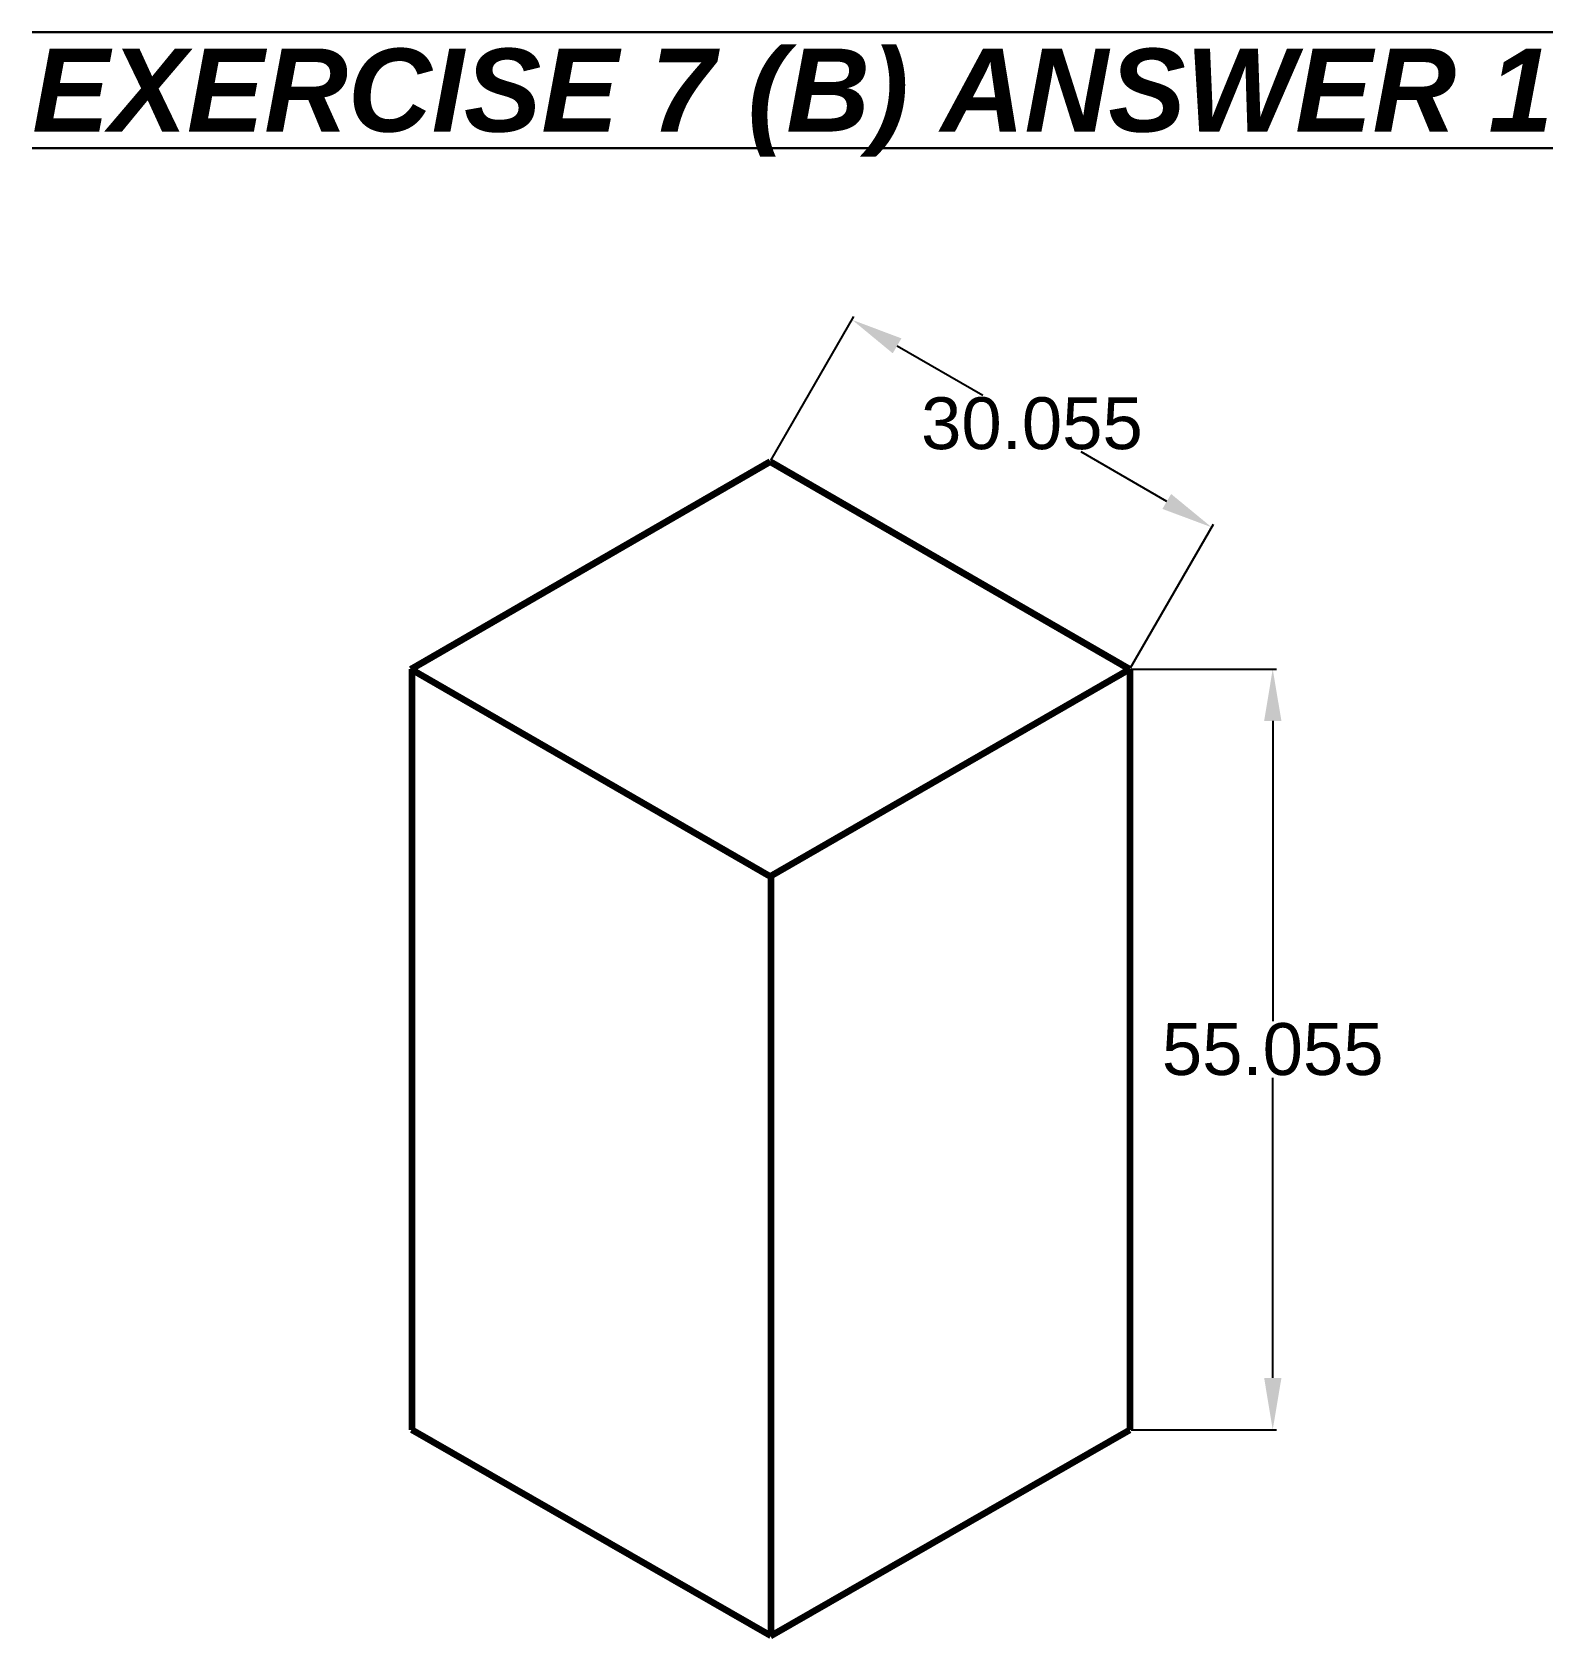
# Model space of a CAD drawing. Header units: millimetres. Extents: x 129 to 239, y 21 to 136.
import ezdxf

# ---------------------------------------------------------------- set-up
doc = ezdxf.new("R2010")
doc.units = ezdxf.units.MM
doc.header["$PDMODE"] = 32
doc.layers.add('thick continuous', color=7, linetype='Continuous', lineweight=30)
doc.styles.get("Standard").update_dxf_attribs({"font": 'arial.ttf'})
doc.dimstyles.get("Standard").update_dxf_attribs({"dimscale": 1.5, "dimtxt": 2.5, "dimasz": 2.5, "dimexe": 0.18, "dimexo": 0.0625, "dimgap": 0.09, "dimtad": 0, "dimtih": 1, "dimtoh": 1, "dimdec": 1, "dimzin": 0, "dimdsep": 46, "dimtxsty": 'Standard', "dimcen": 0.09, "dimadec": 0, "dimazin": 0, "dimtfac": 1, "dimtdec": 1, "dimtofl": 0, "dimtmove": 0, "dimatfit": 3, "dimfxl": 1, "dimtolj": 1, "dimtzin": 0, "dimarcsym": 0})

# ---------------------------------------------------------------- blocks, each defined once
blk = doc.blocks.new('*D1')
at = {"layer": 'Defpoints', "color": 0}
for p in [(182.52, 105.41), (214.42, 100.66), (208.51, 90.41)]:
    blk.add_point(p, dxfattribs=at)
at = {"layer": 'thick continuous', "color": 0, "lineweight": -2}
for p, q in [((182.57, 105.49), (188.57, 115.89)), ((191.69, 113.78), (197.88, 110.21)), ((211.17, 102.53), (204.98, 106.11)), ((208.55, 90.49), (214.56, 100.89))]:
    blk.add_line(p, q, dxfattribs=at)
at = {"layer": 'thick continuous', "color": 0}
for points in [[(192, 114.32), (191.37, 113.24), (188.44, 115.66)], [(210.86, 101.99), (211.49, 103.07), (214.42, 100.66)]]:
    blk.add_solid(points, dxfattribs=at)
at = {"layer": 'thick continuous', "color": 0, "lineweight": 18, "insert": (201.43, 108.16), "char_height": 3.75, "attachment_point": 5}
blk.add_mtext('\\A1;30.055', dxfattribs=at)
blk = doc.blocks.new('*D2')
at = {"layer": 'Defpoints', "color": 0}
for p in [(208.51, 90.41), (208.51, 35.41), (218.83, 35.41)]:
    blk.add_point(p, dxfattribs=at)
at = {"layer": 'thick continuous', "color": 0, "lineweight": -2}
for p, q in [((208.6, 90.41), (219.1, 90.41)), ((218.83, 86.66), (218.83, 64.96)), ((218.83, 39.16), (218.83, 60.86)), ((208.6, 35.41), (219.1, 35.41))]:
    blk.add_line(p, q, dxfattribs=at)
at = {"layer": 'thick continuous', "color": 0}
for points in [[(219.46, 86.66), (218.21, 86.66), (218.83, 90.41)], [(218.21, 39.16), (219.46, 39.16), (218.83, 35.41)]]:
    blk.add_solid(points, dxfattribs=at)
at = {"layer": 'thick continuous', "color": 0, "lineweight": 18, "insert": (218.83, 62.91), "char_height": 3.75, "attachment_point": 5}
blk.add_mtext('\\A1;55.055', dxfattribs=at)

msp = doc.modelspace()

# ---------------------------------------------------------------- linework, layer by layer
at = {"layer": 'thick continuous', "lineweight": 100}
for p, q in [((156.54, 90.41), (182.52, 105.41)), ((182.52, 105.41), (208.51, 90.41)), ((182.52, 75.41), (156.54, 90.41)), ((156.62, 90.4), (156.62, 35.4)), ((208.51, 90.41), (182.52, 75.41)), ((208.51, 90.41), (208.51, 35.41)), ((182.55, 75.51), (182.55, 20.51)), ((182.55, 20.51), (156.62, 35.4)), ((182.55, 20.51), (208.51, 35.41))]:
    msp.add_line(p, q, dxfattribs=at)

# ---------------------------------------------------------------- texts
at = {"layer": 'thick continuous', "insert": (129.18, 135.27), "char_height": 6, "attachment_point": 1}
msp.add_mtext_dynamic_manual_height_columns('{\\fArial|b1|i1|c0|p34;\\L\\OEXERCISE 7 (B) ANSWER 1 }', width=221.8034, gutter_width=12.5, heights=[1.81], dxfattribs=at)

# ---------------------------------------------------------------- dimensions: what is measured, and where the dimension line sits
at = {"layer": 'thick continuous', "lineweight": 18}
dim = msp.add_aligned_dim(p1=(182.52, 105.41), p2=(208.51, 90.41), distance=11.83, text='<>55', dimstyle='Standard', dxfattribs=at)
dim.commit()
dim.dimension.update_dxf_attribs({"geometry": '*D1', "text_midpoint": (201.43, 108.16)})
dim = msp.add_linear_dim(base=(218.83, 35.41), p1=(208.51, 90.41), p2=(208.51, 35.41), angle=90, text='<>55', dimstyle='Standard', dxfattribs=at)
dim.commit()
dim.dimension.update_dxf_attribs({"geometry": '*D2', "text_midpoint": (218.83, 62.91)})

doc.saveas('drawing.dxf')
